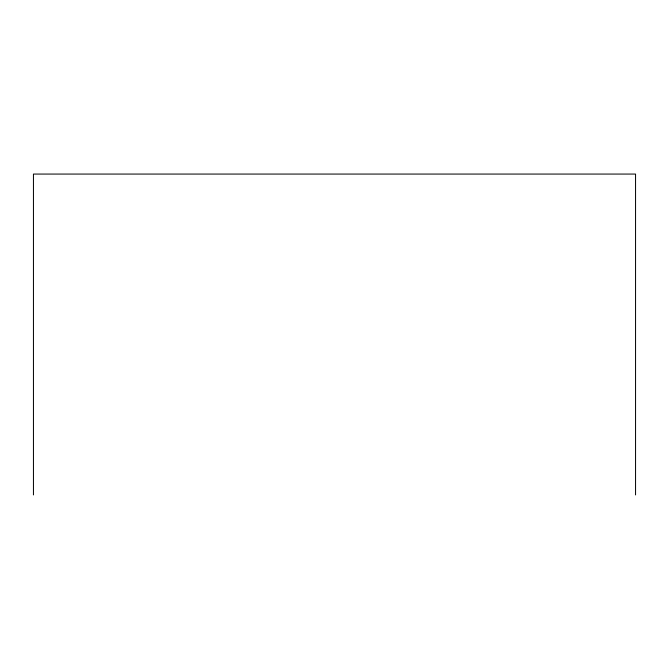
<?xml version="1.0" encoding="UTF-8"?>
<svg xmlns="http://www.w3.org/2000/svg" width="669" height="669" viewBox="0 0 669 669"><rect width="100%" height="100%" fill="white"/><g stroke="black" fill="none" stroke-linecap="round" stroke-linejoin="round"><path stroke-width="1" d="M635.55 494.935L635.55 174.065L33.45 174.065L33.45 494.935"/></g></svg>
